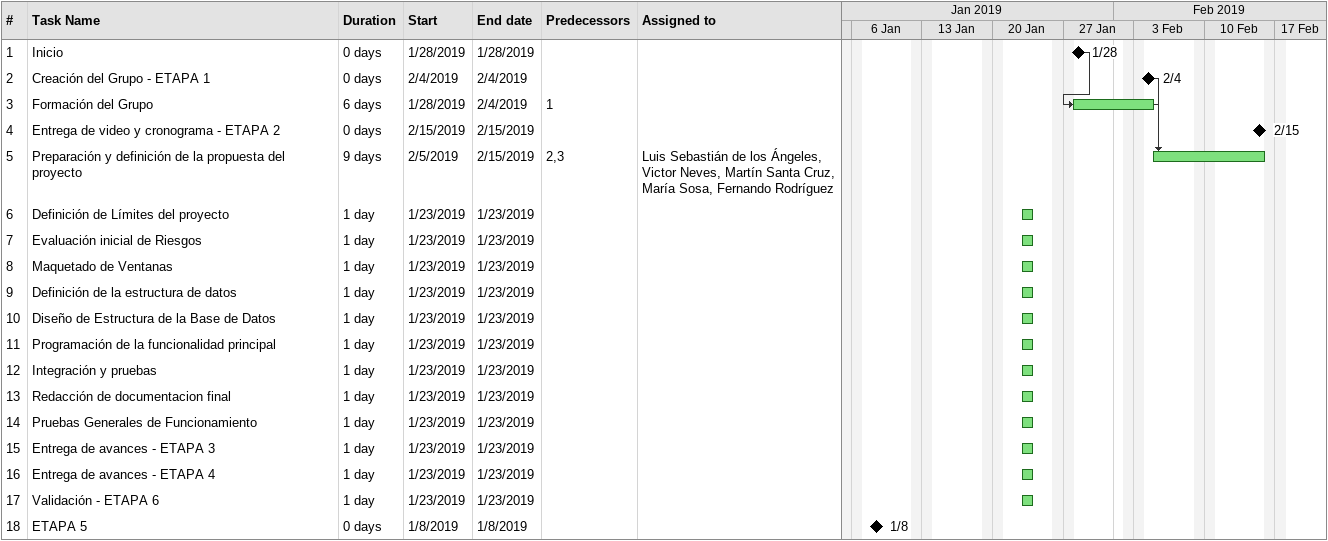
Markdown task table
| ID | Task | Duration | Start | Finish | Predecessors | Resources |
|---|---|---|---|---|---|---|
| 1 | Inicio | 0d | 2019-01-28 | 2019-01-28 |  |  |
| 2 | Creación del Grupo - ETAPA 1 | 0d | 2019-02-04 | 2019-02-04 |  |  |
| 3 | Formación del Grupo | 6d | 2019-01-28 | 2019-02-04 | 1 |  |
| 4 | Entrega de video y cronograma - ETAPA 2 | 0d | 2019-02-15 | 2019-02-15 |  |  |
| 5 | Preparación y definición de la propuesta del proyecto | 9d | 2019-02-05 | 2019-02-15 | 2, 3 | Luis Sebastián de los Ángeles, Victor Neves, Martín Santa Cruz, María Sosa, Fernando Rodríguez |
| 6 | Definición de Límites del proyecto | 1d | 2019-01-23 | 2019-01-23 |  |  |
| 7 | Evaluación inicial de Riesgos | 1d | 2019-01-23 | 2019-01-23 |  |  |
| 8 | Maquetado de Ventanas | 1d | 2019-01-23 | 2019-01-23 |  |  |
| 9 | Definición de la estructura de datos | 1d | 2019-01-23 | 2019-01-23 |  |  |
| 10 | Diseño de Estructura de la Base de Datos | 1d | 2019-01-23 | 2019-01-23 |  |  |
| 11 | Programación de la funcionalidad principal | 1d | 2019-01-23 | 2019-01-23 |  |  |
| 12 | Integración y pruebas | 1d | 2019-01-23 | 2019-01-23 |  |  |
| 13 | Redacción de documentacion final | 1d | 2019-01-23 | 2019-01-23 |  |  |
| 14 | Pruebas Generales de Funcionamiento | 1d | 2019-01-23 | 2019-01-23 |  |  |
| 15 | Entrega de avances - ETAPA 3 | 1d | 2019-01-23 | 2019-01-23 |  |  |
| 16 | Entrega de avances - ETAPA 4 | 1d | 2019-01-23 | 2019-01-23 |  |  |
| 17 | Validación - ETAPA 6 | 1d | 2019-01-23 | 2019-01-23 |  |  |
| 18 | ETAPA 5 | 0d | 2019-01-08 | 2019-01-08 |  |  |
